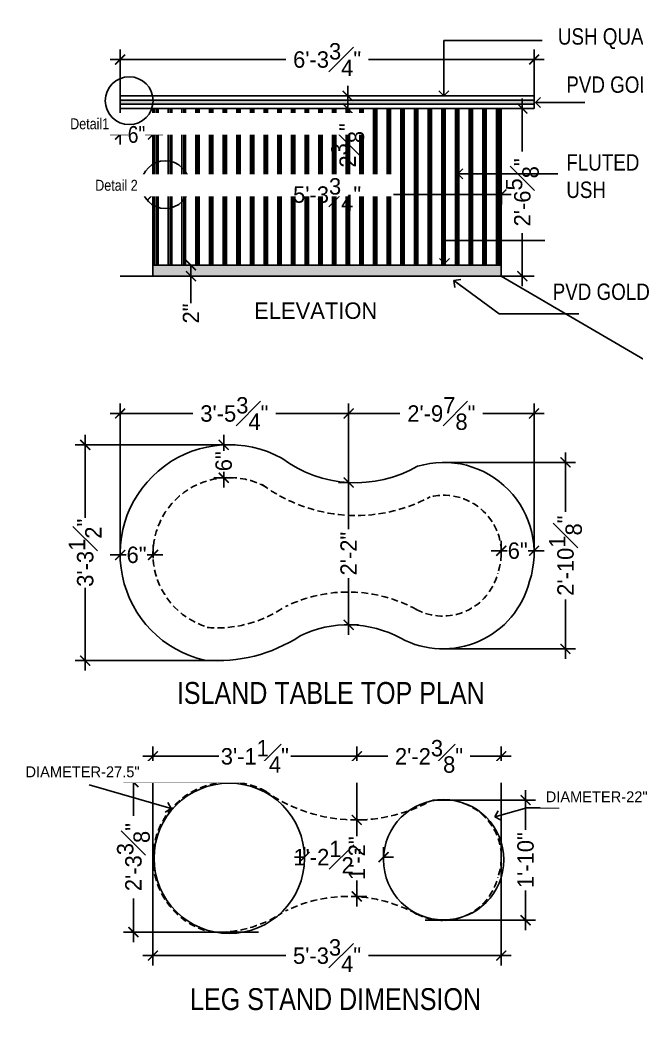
# Model space of a CAD drawing. Header units: inches. Extents: x -109431 to 29005, y -34715 to -1756.
# Drawn here: x -42269.7 to -42156.9, y -12232.2 to -12049.1 of the extents above; entities that cross this region are included whole.
import ezdxf
from ezdxf.lldxf.tags import DXFTag

# ---------------------------------------------------------------- set-up
doc = ezdxf.new("R2010")
doc.units = ezdxf.units.IN
doc.header["$LTSCALE"] = 0.05
doc.header["$MEASUREMENT"] = 0
doc.header["$PDMODE"] = 3
doc.header["$PDSIZE"] = -4
doc.linetypes.add('A2-XREF-115_FURN$0$HIDDEN', pattern=[0.375, 0.25, -0.125])
doc.linetypes.add('DASHED2', pattern=[0.375, 0.25, -0.125])
doc.layers.get('Defpoints').update_dxf_attribs({"linetype": 'DASHED2'})
for name, color, linetype in [('Bathroom-kitchen', 4, 'Continuous'), ('Civil Dimension - Text', 7, 'Continuous'), ('text', 4, 'Continuous')]:
    doc.layers.add(name, color=color, linetype=linetype)
doc.styles.add('4MMOF3-8', font='ARIALN.TTF', dxfattribs={"height": 5.12})
doc.styles.add('9-128OF1-4', font='ARIALN.TTF', dxfattribs={"height": 3.0792})
doc.styles.add('style2', font='stylu.ttf')
tags = doc.linetypes.add('A2-XREF-115_FURN$0$DASHED', pattern=[0.75, 0.5, -0.25]).pattern_tags.tags
tags[6:7] = [DXFTag(74, 4), DXFTag(75, 0), DXFTag(340, '0'), DXFTag(46, 1.0), DXFTag(50, 0.0), DXFTag(44, 0.0), DXFTag(45, 0.0)]
tags[4:5] = [DXFTag(74, 4), DXFTag(75, 0), DXFTag(340, '0'), DXFTag(46, 1.0), DXFTag(50, 0.0), DXFTag(44, 0.0), DXFTag(45, 0.0)]
doc.dimstyles.new('DIM 1-4', dxfattribs={"dimtxt": 3.0792, "dimasz": 1.82, "dimexe": 1.82, "dimexo": 0, "dimgap": 0.09, "dimtad": 0, "dimzin": 0, "dimdsep": 46, "dimlunit": 4, "dimtxsty": '9-128OF1-4', "dimblk": 'ARCHTICK', "dimcen": 1.8125, "dimdle": 1.82, "dimclrd": 8, "dimclre": 8, "dimadec": 0, "dimazin": 0, "dimtfac": 1, "dimtofl": 0, "dimtmove": 0, "dimatfit": 3, "dimldrblk": 'OPEN90', "dimfxl": 1, "dimtolj": 1, "dimtzin": 0, "dimlwd": -1, "dimarcsym": 0})

# ---------------------------------------------------------------- blocks, each defined once
blk = doc.blocks.new('_ArchTick')
at = {"color": 0, "const_width": 0.15}
blk.add_lwpolyline([(-0.5, -0.5), (0.5, 0.5)], dxfattribs=at)
blk = doc.blocks.new('*D498')
at = {"layer": 'Civil Dimension - Text', "color": 8, "ltscale": 50, "transparency": 16777216}
for p, q in [((-42209.6, -12131.89), (-42209.6, -12142.24)), ((-42209.6, -12161.56), (-42209.6, -12151.21))]:
    blk.add_line(p, q, dxfattribs=at)
at = {"layer": 'Civil Dimension - Text', "color": 8, "lineweight": -2, "ltscale": 50, "transparency": 16777216}
for p, q in [((-42209.6, -12133.71), (-42211.42, -12133.71)), ((-42209.64, -12159.74), (-42207.78, -12159.74))]:
    blk.add_line(p, q, dxfattribs=at)
at = {"layer": 'Defpoints', "color": 0, "ltscale": 50, "transparency": 16777216}
for p in [(-42209.6, -12133.71), (-42209.64, -12159.74), (-42209.6, -12159.74)]:
    blk.add_point(p, dxfattribs=at)
at = {"layer": 'Civil Dimension - Text', "color": 8, "ltscale": 50, "transparency": 16777216, "xscale": 1.82, "yscale": 1.82, "zscale": 1.82}
for p, rotation in [((-42209.6, -12133.71), 90), ((-42209.6, -12159.74), 270)]:
    blk.add_blockref('_ArchTick', p, dxfattribs=dict(at, rotation=rotation))
at = {"layer": 'Civil Dimension - Text', "color": 0, "lineweight": 25, "ltscale": 50, "transparency": 16777216, "insert": (-42209.6, -12146.72), "char_height": 3, "attachment_point": 5, "rotation": 90, "style": 'style2'}
blk.add_mtext('\\A1;2\'-2"', dxfattribs=at)
blk = doc.blocks.new('_Open90')
at = {"color": 0, "linetype": 'ByBlock', "lineweight": -2}
for p, q in [((0, 0), (-1, 0)), ((-0.5, 0.5), (0, 0)), ((0, 0), (-0.5, -0.5))]:
    blk.add_line(p, q, dxfattribs=at)
blk = doc.blocks.new('*D515')
at = {"layer": 'Civil Dimension - Text', "color": 8, "lineweight": -2, "ltscale": 50, "transparency": 16777216}
for p, q in [((-42251.37, -12062.98), (-42251.37, -12054.53)), ((-42175.67, -12062.98), (-42175.67, -12054.53))]:
    blk.add_line(p, q, dxfattribs=at)
at = {"layer": 'Civil Dimension - Text', "color": 8, "ltscale": 50, "transparency": 16777216}
for p, q in [((-42253.19, -12056.35), (-42221.1, -12056.35)), ((-42173.85, -12056.35), (-42205.94, -12056.35))]:
    blk.add_line(p, q, dxfattribs=at)
at = {"layer": 'Defpoints', "color": 0, "ltscale": 50, "transparency": 16777216}
for p in [(-42175.67, -12056.35), (-42251.37, -12062.98), (-42175.67, -12062.98)]:
    blk.add_point(p, dxfattribs=at)
at = {"layer": 'Civil Dimension - Text', "color": 8, "ltscale": 50, "transparency": 16777216, "xscale": 1.82, "yscale": 1.82, "zscale": 1.82, "rotation": 180}
blk.add_blockref('_ArchTick', (-42251.37, -12056.35), dxfattribs=at)
at = {"layer": 'Civil Dimension - Text', "color": 8, "ltscale": 50, "transparency": 16777216, "xscale": 1.82, "yscale": 1.82, "zscale": 1.82}
blk.add_blockref('_ArchTick', (-42175.67, -12056.35), dxfattribs=at)
at = {"layer": 'Civil Dimension - Text', "color": 0, "lineweight": 25, "ltscale": 50, "transparency": 16777216, "insert": (-42213.52, -12056.35), "char_height": 3, "attachment_point": 5, "style": 'style2'}
blk.add_mtext('\\A1;6\'-3{\\H1x;\\S3#4;}"', dxfattribs=at)
blk = doc.blocks.new('*D516')
at = {"layer": 'Civil Dimension - Text', "color": 8, "ltscale": 50, "transparency": 16777216}
for p, q in [((-42177.84, -12063.5), (-42177.84, -12073.18)), ((-42177.84, -12097.8), (-42177.84, -12088.11))]:
    blk.add_line(p, q, dxfattribs=at)
at = {"layer": 'Civil Dimension - Text', "color": 8, "lineweight": -2, "ltscale": 50, "transparency": 16777216}
for p, q in [((-42178.68, -12065.32), (-42176.02, -12065.32)), ((-42178.68, -12095.98), (-42176.02, -12095.98))]:
    blk.add_line(p, q, dxfattribs=at)
at = {"layer": 'Defpoints', "color": 0, "ltscale": 50, "transparency": 16777216}
for p in [(-42178.68, -12065.32), (-42178.68, -12095.98), (-42177.84, -12095.98)]:
    blk.add_point(p, dxfattribs=at)
at = {"layer": 'Civil Dimension - Text', "color": 8, "ltscale": 50, "transparency": 16777216, "xscale": 1.82, "yscale": 1.82, "zscale": 1.82}
for p, rotation in [((-42177.84, -12065.32), 90), ((-42177.84, -12095.98), 270)]:
    blk.add_blockref('_ArchTick', p, dxfattribs=dict(at, rotation=rotation))
at = {"layer": 'Civil Dimension - Text', "color": 0, "lineweight": 25, "ltscale": 50, "transparency": 16777216, "insert": (-42177.84, -12080.65), "char_height": 3, "attachment_point": 5, "rotation": 90, "style": 'style2'}
blk.add_mtext('\\A1;2\'-6{\\H1x;\\S5#8;}"', dxfattribs=at)
blk = doc.blocks.new('*D517')
at = {"layer": 'Civil Dimension - Text', "color": 8, "ltscale": 50, "transparency": 16777216}
for p, q in [((-42209.76, -12061.16), (-42209.76, -12065.32)), ((-42209.76, -12065.32), (-42209.76, -12067.14))]:
    blk.add_line(p, q, dxfattribs=at)
at = {"layer": 'Civil Dimension - Text', "color": 8, "lineweight": -2, "ltscale": 50, "transparency": 16777216}
for p, q in [((-42212.08, -12062.98), (-42207.94, -12062.98)), ((-42212.08, -12065.32), (-42207.94, -12065.32))]:
    blk.add_line(p, q, dxfattribs=at)
at = {"layer": 'Defpoints', "color": 0, "ltscale": 50, "transparency": 16777216}
for p in [(-42212.08, -12062.98), (-42212.08, -12065.32), (-42209.76, -12065.32)]:
    blk.add_point(p, dxfattribs=at)
at = {"layer": 'Civil Dimension - Text', "color": 8, "ltscale": 50, "transparency": 16777216, "xscale": 1.82, "yscale": 1.82, "zscale": 1.82}
for p, rotation in [((-42209.76, -12062.98), 90), ((-42209.76, -12065.32), 270)]:
    blk.add_blockref('_ArchTick', p, dxfattribs=dict(at, rotation=rotation))
at = {"layer": 'Civil Dimension - Text', "color": 0, "lineweight": 25, "ltscale": 50, "transparency": 16777216, "insert": (-42209.76, -12072.06), "char_height": 3, "attachment_point": 5, "rotation": 90, "style": 'style2'}
blk.add_mtext('\\A1;2{\\H1x;\\S3#8;}"', dxfattribs=at)
blk = doc.blocks.new('*D518')
at = {"layer": 'Civil Dimension - Text', "color": 8, "lineweight": -2, "ltscale": 50, "transparency": 16777216}
for p, q in [((-42251.37, -12147.24), (-42251.37, -12119.27)), ((-42209.6, -12133.71), (-42209.6, -12119.27))]:
    blk.add_line(p, q, dxfattribs=at)
at = {"layer": 'Civil Dimension - Text', "color": 8, "ltscale": 50, "transparency": 16777216}
for p, q in [((-42253.19, -12121.09), (-42238.1, -12121.09)), ((-42207.78, -12121.09), (-42222.87, -12121.09))]:
    blk.add_line(p, q, dxfattribs=at)
at = {"layer": 'Defpoints', "color": 0, "ltscale": 50, "transparency": 16777216}
for p in [(-42251.37, -12121.09), (-42209.6, -12133.71), (-42251.37, -12147.24)]:
    blk.add_point(p, dxfattribs=at)
at = {"layer": 'Civil Dimension - Text', "color": 8, "ltscale": 50, "transparency": 16777216, "xscale": 1.82, "yscale": 1.82, "zscale": 1.82, "rotation": 180}
blk.add_blockref('_ArchTick', (-42251.37, -12121.09), dxfattribs=at)
at = {"layer": 'Civil Dimension - Text', "color": 8, "ltscale": 50, "transparency": 16777216, "xscale": 1.82, "yscale": 1.82, "zscale": 1.82}
blk.add_blockref('_ArchTick', (-42209.6, -12121.09), dxfattribs=at)
at = {"layer": 'Civil Dimension - Text', "color": 0, "lineweight": 25, "ltscale": 50, "transparency": 16777216, "insert": (-42230.48, -12121.09), "char_height": 3, "attachment_point": 5, "style": 'style2'}
blk.add_mtext('\\A1;3\'-5{\\H1x;\\S3#4;}"', dxfattribs=at)
blk = doc.blocks.new('*D519')
at = {"layer": 'Civil Dimension - Text', "color": 8, "lineweight": -2, "ltscale": 50, "transparency": 16777216}
for p, q in [((-42209.6, -12133.71), (-42209.6, -12119.27)), ((-42175.68, -12146.9), (-42175.68, -12119.27))]:
    blk.add_line(p, q, dxfattribs=at)
at = {"layer": 'Civil Dimension - Text', "color": 8, "ltscale": 50, "transparency": 16777216}
for p, q in [((-42211.42, -12121.09), (-42200.23, -12121.09)), ((-42173.86, -12121.09), (-42185.05, -12121.09))]:
    blk.add_line(p, q, dxfattribs=at)
at = {"layer": 'Defpoints', "color": 0, "ltscale": 50, "transparency": 16777216}
for p in [(-42175.68, -12121.09), (-42209.6, -12133.71), (-42175.68, -12146.9)]:
    blk.add_point(p, dxfattribs=at)
at = {"layer": 'Civil Dimension - Text', "color": 8, "ltscale": 50, "transparency": 16777216, "xscale": 1.82, "yscale": 1.82, "zscale": 1.82, "rotation": 180}
blk.add_blockref('_ArchTick', (-42209.6, -12121.09), dxfattribs=at)
at = {"layer": 'Civil Dimension - Text', "color": 8, "ltscale": 50, "transparency": 16777216, "xscale": 1.82, "yscale": 1.82, "zscale": 1.82}
blk.add_blockref('_ArchTick', (-42175.68, -12121.09), dxfattribs=at)
at = {"layer": 'Civil Dimension - Text', "color": 0, "lineweight": 25, "ltscale": 50, "transparency": 16777216, "insert": (-42192.64, -12121.09), "char_height": 3, "attachment_point": 5, "style": 'style2'}
blk.add_mtext('\\A1;2\'-9{\\H1x;\\S7#8;}"', dxfattribs=at)
blk = doc.blocks.new('*D520')
at = {"layer": 'Civil Dimension - Text', "color": 8, "lineweight": -2, "ltscale": 50, "transparency": 16777216}
for p, q in [((-42239.46, -12093.98), (-42236.6, -12093.98)), ((-42239.46, -12095.98), (-42236.6, -12095.98))]:
    blk.add_line(p, q, dxfattribs=at)
at = {"layer": 'Civil Dimension - Text', "color": 8, "ltscale": 50, "transparency": 16777216}
for p, q in [((-42238.42, -12093.98), (-42238.42, -12097.8)), ((-42238.42, -12095.98), (-42238.42, -12100.94))]:
    blk.add_line(p, q, dxfattribs=at)
at = {"layer": 'Defpoints', "color": 0, "ltscale": 50, "transparency": 16777216}
for p in [(-42239.46, -12093.98), (-42238.42, -12093.98), (-42239.46, -12095.98)]:
    blk.add_point(p, dxfattribs=at)
at = {"layer": 'Civil Dimension - Text', "color": 8, "ltscale": 50, "transparency": 16777216, "xscale": 1.82, "yscale": 1.82, "zscale": 1.82}
for p, rotation in [((-42238.42, -12093.98), 90), ((-42238.42, -12095.98), 270)]:
    blk.add_blockref('_ArchTick', p, dxfattribs=dict(at, rotation=rotation))
at = {"layer": 'Civil Dimension - Text', "color": 0, "lineweight": 25, "ltscale": 50, "transparency": 16777216, "insert": (-42238.42, -12102.8), "char_height": 3, "attachment_point": 5, "rotation": 90, "style": 'style2'}
blk.add_mtext('\\A1;2"', dxfattribs=at)
blk = doc.blocks.new('*D521')
at = {"layer": 'Civil Dimension - Text', "color": 8, "ltscale": 50, "transparency": 16777216}
for p, q in [((-42257.76, -12125.01), (-42257.76, -12140.16)), ((-42257.76, -12168.1), (-42257.76, -12152.96))]:
    blk.add_line(p, q, dxfattribs=at)
at = {"layer": 'Civil Dimension - Text', "color": 8, "lineweight": -2, "ltscale": 50, "transparency": 16777216}
for p, q in [((-42230.34, -12126.83), (-42259.58, -12126.83)), ((-42232.41, -12166.28), (-42259.58, -12166.28))]:
    blk.add_line(p, q, dxfattribs=at)
at = {"layer": 'Defpoints', "color": 0, "ltscale": 50, "transparency": 16777216}
for p in [(-42230.34, -12126.83), (-42257.76, -12166.28), (-42232.41, -12166.28)]:
    blk.add_point(p, dxfattribs=at)
at = {"layer": 'Civil Dimension - Text', "color": 8, "ltscale": 50, "transparency": 16777216, "xscale": 1.82, "yscale": 1.82, "zscale": 1.82}
for p, rotation in [((-42257.76, -12126.83), 90), ((-42257.76, -12166.28), 270)]:
    blk.add_blockref('_ArchTick', p, dxfattribs=dict(at, rotation=rotation))
at = {"layer": 'Civil Dimension - Text', "color": 0, "lineweight": 25, "ltscale": 50, "transparency": 16777216, "insert": (-42257.76, -12146.56), "char_height": 3, "attachment_point": 5, "rotation": 90, "style": 'style2'}
blk.add_mtext('\\A1;3\'-3{\\H1x;\\S1#2;}"', dxfattribs=at)
blk = doc.blocks.new('*D522')
at = {"layer": 'Civil Dimension - Text', "color": 8, "ltscale": 50, "transparency": 16777216}
for p, q in [((-42169.94, -12128.22), (-42169.94, -12139.08)), ((-42169.94, -12165.96), (-42169.94, -12155.1))]:
    blk.add_line(p, q, dxfattribs=at)
at = {"layer": 'Civil Dimension - Text', "color": 8, "lineweight": -2, "ltscale": 50, "transparency": 16777216}
for p, q in [((-42192.39, -12130.04), (-42168.12, -12130.04)), ((-42192.34, -12164.14), (-42168.12, -12164.14))]:
    blk.add_line(p, q, dxfattribs=at)
at = {"layer": 'Defpoints', "color": 0, "ltscale": 50, "transparency": 16777216}
for p in [(-42192.39, -12130.04), (-42192.34, -12164.14), (-42169.94, -12164.14)]:
    blk.add_point(p, dxfattribs=at)
at = {"layer": 'Civil Dimension - Text', "color": 8, "ltscale": 50, "transparency": 16777216, "xscale": 1.82, "yscale": 1.82, "zscale": 1.82}
for p, rotation in [((-42169.94, -12130.04), 90), ((-42169.94, -12164.14), 270)]:
    blk.add_blockref('_ArchTick', p, dxfattribs=dict(at, rotation=rotation))
at = {"layer": 'Civil Dimension - Text', "color": 0, "lineweight": 25, "ltscale": 50, "transparency": 16777216, "insert": (-42169.94, -12147.09), "char_height": 3, "attachment_point": 5, "rotation": 90, "style": 'style2'}
blk.add_mtext('\\A1;2\'-10{\\H1x;\\S1#8;}"', dxfattribs=at)
blk = doc.blocks.new('*D523')
at = {"layer": 'Civil Dimension - Text', "color": 8, "lineweight": -2, "ltscale": 50, "transparency": 16777216}
for p, q in [((-42251.37, -12065.32), (-42251.37, -12071.9)), ((-42245.37, -12065.32), (-42245.37, -12071.9))]:
    blk.add_line(p, q, dxfattribs=at)
at = {"layer": 'Civil Dimension - Text', "color": 8, "ltscale": 50, "transparency": 16777216}
for p, q in [((-42253.19, -12070.08), (-42249.92, -12070.08)), ((-42243.55, -12070.08), (-42246.82, -12070.08))]:
    blk.add_line(p, q, dxfattribs=at)
at = {"layer": 'Defpoints', "color": 0, "ltscale": 50, "transparency": 16777216}
for p in [(-42251.37, -12065.32), (-42245.37, -12065.32), (-42251.37, -12070.08)]:
    blk.add_point(p, dxfattribs=at)
at = {"layer": 'Civil Dimension - Text', "color": 8, "ltscale": 50, "transparency": 16777216, "xscale": 1.82, "yscale": 1.82, "zscale": 1.82, "rotation": 180}
blk.add_blockref('_ArchTick', (-42251.37, -12070.08), dxfattribs=at)
at = {"layer": 'Civil Dimension - Text', "color": 8, "ltscale": 50, "transparency": 16777216, "xscale": 1.82, "yscale": 1.82, "zscale": 1.82}
blk.add_blockref('_ArchTick', (-42245.37, -12070.08), dxfattribs=at)
at = {"layer": 'Civil Dimension - Text', "ltscale": 50, "transparency": 16777216, "insert": (-42248.37, -12070.08), "char_height": 3.079, "attachment_point": 5, "style": '9-128OF1-4'}
blk.add_mtext('\\A1;6"', dxfattribs=at)
blk = doc.blocks.new('*D524')
at = {"layer": 'Civil Dimension - Text', "color": 8, "ltscale": 50, "transparency": 16777216}
for p, q in [((-42247.19, -12081.05), (-42221.08, -12081.05)), ((-42179.85, -12081.05), (-42205.96, -12081.05))]:
    blk.add_line(p, q, dxfattribs=at)
at = {"layer": 'Civil Dimension - Text', "color": 8, "lineweight": -2, "ltscale": 50, "transparency": 16777216}
for p, q in [((-42245.37, -12080.65), (-42245.37, -12082.87)), ((-42181.67, -12080.65), (-42181.67, -12082.87))]:
    blk.add_line(p, q, dxfattribs=at)
at = {"layer": 'Defpoints', "color": 0, "ltscale": 50, "transparency": 16777216}
for p in [(-42245.37, -12080.65), (-42181.67, -12080.65), (-42181.67, -12081.05)]:
    blk.add_point(p, dxfattribs=at)
at = {"layer": 'Civil Dimension - Text', "color": 8, "ltscale": 50, "transparency": 16777216, "xscale": 1.82, "yscale": 1.82, "zscale": 1.82, "rotation": 180}
blk.add_blockref('_ArchTick', (-42245.37, -12081.05), dxfattribs=at)
at = {"layer": 'Civil Dimension - Text', "color": 8, "ltscale": 50, "transparency": 16777216, "xscale": 1.82, "yscale": 1.82, "zscale": 1.82}
blk.add_blockref('_ArchTick', (-42181.67, -12081.05), dxfattribs=at)
at = {"layer": 'Civil Dimension - Text', "color": 0, "lineweight": 25, "ltscale": 50, "transparency": 16777216, "insert": (-42213.52, -12081.05), "char_height": 3, "attachment_point": 5, "style": 'style2'}
blk.add_mtext('\\A1;5\'-3{\\H1x;\\S3#4;}"', dxfattribs=at)
blk = doc.blocks.new('*D502')
at = {"layer": 'Civil Dimension - Text', "color": 8, "lineweight": -2, "ltscale": 50, "transparency": 16777216}
for p, q in [((-42245.37, -12202.37), (-42245.37, -12222.06)), ((-42181.68, -12202.71), (-42181.68, -12222.06))]:
    blk.add_line(p, q, dxfattribs=at)
at = {"layer": 'Civil Dimension - Text', "color": 8, "ltscale": 50, "transparency": 16777216}
for p, q in [((-42247.19, -12220.24), (-42221.09, -12220.24)), ((-42179.86, -12220.24), (-42205.97, -12220.24))]:
    blk.add_line(p, q, dxfattribs=at)
at = {"layer": 'Defpoints', "color": 0, "ltscale": 50, "transparency": 16777216}
for p in [(-42245.37, -12202.37), (-42181.68, -12202.71), (-42245.37, -12220.24)]:
    blk.add_point(p, dxfattribs=at)
at = {"layer": 'Civil Dimension - Text', "color": 8, "ltscale": 50, "transparency": 16777216, "xscale": 1.82, "yscale": 1.82, "zscale": 1.82, "rotation": 180}
blk.add_blockref('_ArchTick', (-42245.37, -12220.24), dxfattribs=at)
at = {"layer": 'Civil Dimension - Text', "color": 8, "ltscale": 50, "transparency": 16777216, "xscale": 1.82, "yscale": 1.82, "zscale": 1.82}
blk.add_blockref('_ArchTick', (-42181.68, -12220.24), dxfattribs=at)
at = {"layer": 'Civil Dimension - Text', "color": 0, "lineweight": 25, "ltscale": 50, "transparency": 16777216, "insert": (-42213.53, -12220.24), "char_height": 3, "attachment_point": 5, "style": 'style2'}
blk.add_mtext('\\A1;5\'-3{\\H1x;\\S3#4;}"', dxfattribs=at)
blk = doc.blocks.new('*D503')
at = {"layer": 'Civil Dimension - Text', "color": 8, "ltscale": 50, "transparency": 16777216}
for p, q in [((-42177.23, -12189.96), (-42177.23, -12197.24)), ((-42177.23, -12215.6), (-42177.23, -12208.32))]:
    blk.add_line(p, q, dxfattribs=at)
at = {"layer": 'Civil Dimension - Text', "color": 8, "lineweight": -2, "ltscale": 50, "transparency": 16777216}
for p, q in [((-42194.27, -12191.78), (-42175.41, -12191.78)), ((-42195.62, -12213.78), (-42175.41, -12213.78))]:
    blk.add_line(p, q, dxfattribs=at)
at = {"layer": 'Defpoints', "color": 0, "ltscale": 50, "transparency": 16777216}
for p in [(-42194.27, -12191.78), (-42195.62, -12213.78), (-42177.23, -12213.78)]:
    blk.add_point(p, dxfattribs=at)
at = {"layer": 'Civil Dimension - Text', "color": 8, "ltscale": 50, "transparency": 16777216, "xscale": 1.82, "yscale": 1.82, "zscale": 1.82}
for p, rotation in [((-42177.23, -12191.78), 90), ((-42177.23, -12213.78), 270)]:
    blk.add_blockref('_ArchTick', p, dxfattribs=dict(at, rotation=rotation))
at = {"layer": 'Civil Dimension - Text', "color": 0, "lineweight": 25, "ltscale": 50, "transparency": 16777216, "insert": (-42177.23, -12202.78), "char_height": 3, "attachment_point": 5, "rotation": 90, "style": 'style2'}
blk.add_mtext('\\A1;1\'-10"', dxfattribs=at)
blk = doc.blocks.new('*D504')
at = {"layer": 'Civil Dimension - Text', "color": 8, "ltscale": 50, "transparency": 16777216}
for p, q in [((-42208.1, -12193.6), (-42208.1, -12198.37)), ((-42208.1, -12211.24), (-42208.1, -12206.47))]:
    blk.add_line(p, q, dxfattribs=at)
at = {"layer": 'Civil Dimension - Text', "color": 8, "lineweight": -2, "ltscale": 50, "transparency": 16777216}
for p, q in [((-42208.75, -12195.42), (-42206.28, -12195.42)), ((-42209.07, -12209.42), (-42206.28, -12209.42))]:
    blk.add_line(p, q, dxfattribs=at)
at = {"layer": 'Defpoints', "color": 0, "ltscale": 50, "transparency": 16777216}
for p in [(-42208.75, -12195.42), (-42209.07, -12209.42), (-42208.1, -12209.42)]:
    blk.add_point(p, dxfattribs=at)
at = {"layer": 'Civil Dimension - Text', "color": 8, "ltscale": 50, "transparency": 16777216, "xscale": 1.82, "yscale": 1.82, "zscale": 1.82}
for p, rotation in [((-42208.1, -12195.42), 90), ((-42208.1, -12209.42), 270)]:
    blk.add_blockref('_ArchTick', p, dxfattribs=dict(at, rotation=rotation))
at = {"layer": 'Civil Dimension - Text', "color": 0, "lineweight": 25, "ltscale": 50, "transparency": 16777216, "insert": (-42208.1, -12202.42), "char_height": 3, "attachment_point": 5, "rotation": 90, "style": 'style2'}
blk.add_mtext('\\A1;1\'-2"', dxfattribs=at)
blk = doc.blocks.new('*D505')
at = {"layer": 'Civil Dimension - Text', "color": 8, "ltscale": 50, "transparency": 16777216}
for p, q in [((-42248.94, -12186.68), (-42248.94, -12194.67)), ((-42248.94, -12217.75), (-42248.94, -12209.77))]:
    blk.add_line(p, q, dxfattribs=at)
at = {"layer": 'Civil Dimension - Text', "color": 8, "lineweight": -2, "ltscale": 50, "transparency": 16777216}
for p, q in [((-42228.56, -12188.5), (-42250.76, -12188.5)), ((-42226.07, -12215.93), (-42250.76, -12215.93))]:
    blk.add_line(p, q, dxfattribs=at)
at = {"layer": 'Defpoints', "color": 0, "ltscale": 50, "transparency": 16777216}
for p in [(-42228.56, -12188.5), (-42248.94, -12215.93), (-42226.07, -12215.93)]:
    blk.add_point(p, dxfattribs=at)
at = {"layer": 'Civil Dimension - Text', "color": 8, "ltscale": 50, "transparency": 16777216, "xscale": 1.82, "yscale": 1.82, "zscale": 1.82}
for p, rotation in [((-42248.94, -12188.5), 90), ((-42248.94, -12215.93), 270)]:
    blk.add_blockref('_ArchTick', p, dxfattribs=dict(at, rotation=rotation))
at = {"layer": 'Civil Dimension - Text', "color": 0, "lineweight": 25, "ltscale": 50, "transparency": 16777216, "insert": (-42248.94, -12202.22), "char_height": 3, "attachment_point": 5, "rotation": 90, "style": 'style2'}
blk.add_mtext('\\A1;2\'-3{\\H1x;\\S3#8;}"', dxfattribs=at)
blk = doc.blocks.new('*D506')
at = {"layer": 'Civil Dimension - Text', "color": 8, "lineweight": -2, "ltscale": 50, "transparency": 16777216}
for p, q in [((-42245.37, -12202.37), (-42245.37, -12181.97)), ((-42208.1, -12195.43), (-42208.1, -12181.97))]:
    blk.add_line(p, q, dxfattribs=at)
at = {"layer": 'Civil Dimension - Text', "color": 8, "ltscale": 50, "transparency": 16777216}
for p, q in [((-42247.19, -12183.79), (-42233.33, -12183.79)), ((-42206.28, -12183.79), (-42220.14, -12183.79))]:
    blk.add_line(p, q, dxfattribs=at)
at = {"layer": 'Defpoints', "color": 0, "ltscale": 50, "transparency": 16777216}
for p in [(-42245.37, -12183.79), (-42208.1, -12195.43), (-42245.37, -12202.37)]:
    blk.add_point(p, dxfattribs=at)
at = {"layer": 'Civil Dimension - Text', "color": 8, "ltscale": 50, "transparency": 16777216, "xscale": 1.82, "yscale": 1.82, "zscale": 1.82, "rotation": 180}
blk.add_blockref('_ArchTick', (-42245.37, -12183.79), dxfattribs=at)
at = {"layer": 'Civil Dimension - Text', "color": 8, "ltscale": 50, "transparency": 16777216, "xscale": 1.82, "yscale": 1.82, "zscale": 1.82}
blk.add_blockref('_ArchTick', (-42208.1, -12183.79), dxfattribs=at)
at = {"layer": 'Civil Dimension - Text', "color": 0, "lineweight": 25, "ltscale": 50, "transparency": 16777216, "insert": (-42226.74, -12183.79), "char_height": 3, "attachment_point": 5, "style": 'style2'}
blk.add_mtext('\\A1;3\'-1{\\H1x;\\S1#4;}"', dxfattribs=at)
blk = doc.blocks.new('*D497')
at = {"layer": 'Civil Dimension - Text', "color": 8, "lineweight": -2, "ltscale": 50, "transparency": 16777216}
for p, q in [((-42208.1, -12195.43), (-42208.1, -12181.97)), ((-42181.68, -12202.71), (-42181.68, -12181.97))]:
    blk.add_line(p, q, dxfattribs=at)
at = {"layer": 'Civil Dimension - Text', "color": 8, "ltscale": 50, "transparency": 16777216}
for p, q in [((-42209.92, -12183.79), (-42202.44, -12183.79)), ((-42179.86, -12183.79), (-42187.34, -12183.79))]:
    blk.add_line(p, q, dxfattribs=at)
at = {"layer": 'Defpoints', "color": 0, "ltscale": 50, "transparency": 16777216}
for p in [(-42181.68, -12183.79), (-42208.1, -12195.43), (-42181.68, -12202.71)]:
    blk.add_point(p, dxfattribs=at)
at = {"layer": 'Civil Dimension - Text', "color": 8, "ltscale": 50, "transparency": 16777216, "xscale": 1.82, "yscale": 1.82, "zscale": 1.82, "rotation": 180}
blk.add_blockref('_ArchTick', (-42208.1, -12183.79), dxfattribs=at)
at = {"layer": 'Civil Dimension - Text', "color": 8, "ltscale": 50, "transparency": 16777216, "xscale": 1.82, "yscale": 1.82, "zscale": 1.82}
blk.add_blockref('_ArchTick', (-42181.68, -12183.79), dxfattribs=at)
at = {"layer": 'Civil Dimension - Text', "color": 0, "lineweight": 25, "ltscale": 50, "transparency": 16777216, "insert": (-42194.89, -12183.79), "char_height": 3, "attachment_point": 5, "style": 'style2'}
blk.add_mtext('\\A1;2\'-2{\\H1x;\\S3#8;}"', dxfattribs=at)
blk = doc.blocks.new('*D507')
at = {"layer": 'Civil Dimension - Text', "color": 8, "lineweight": -2, "ltscale": 50, "transparency": 16777216}
for p, q in [((-42217.66, -12202.41), (-42217.66, -12200.4)), ((-42203.2, -12202.36), (-42203.2, -12200.4))]:
    blk.add_line(p, q, dxfattribs=at)
at = {"layer": 'Civil Dimension - Text', "color": 8, "ltscale": 50, "transparency": 16777216}
for p, q in [((-42217.66, -12202.22), (-42219.48, -12202.22)), ((-42203.2, -12202.22), (-42201.38, -12202.22))]:
    blk.add_line(p, q, dxfattribs=at)
at = {"layer": 'Defpoints', "color": 0, "ltscale": 50, "transparency": 16777216}
for p in [(-42217.66, -12202.22), (-42217.66, -12202.41), (-42203.2, -12202.36)]:
    blk.add_point(p, dxfattribs=at)
at = {"layer": 'Civil Dimension - Text', "color": 8, "ltscale": 50, "transparency": 16777216, "xscale": 1.82, "yscale": 1.82, "zscale": 1.82}
blk.add_blockref('_ArchTick', (-42217.66, -12202.22), dxfattribs=at)
at = {"layer": 'Civil Dimension - Text', "color": 8, "ltscale": 50, "transparency": 16777216, "xscale": 1.82, "yscale": 1.82, "zscale": 1.82, "rotation": 180}
blk.add_blockref('_ArchTick', (-42203.2, -12202.22), dxfattribs=at)
at = {"layer": 'Civil Dimension - Text', "color": 0, "lineweight": 25, "ltscale": 50, "transparency": 16777216, "insert": (-42213.46, -12202.22), "char_height": 3, "attachment_point": 5, "style": 'style2'}
blk.add_mtext('\\A1;1\'-2{\\H1x;\\S1#2;}"', dxfattribs=at)
blk = doc.blocks.new('*D512')
at = {"layer": 'Civil Dimension - Text', "color": 8, "lineweight": -2, "ltscale": 50, "transparency": 16777216}
for p, q in [((-42251.37, -12147.24), (-42251.37, -12145.14)), ((-42245.35, -12147.54), (-42245.35, -12145.14))]:
    blk.add_line(p, q, dxfattribs=at)
at = {"layer": 'Civil Dimension - Text', "color": 8, "ltscale": 50, "transparency": 16777216}
for p, q in [((-42253.19, -12146.96), (-42250.28, -12146.96)), ((-42243.53, -12146.96), (-42246.44, -12146.96))]:
    blk.add_line(p, q, dxfattribs=at)
at = {"layer": 'Defpoints', "color": 0, "ltscale": 50, "transparency": 16777216}
for p in [(-42251.37, -12146.96), (-42251.37, -12147.24), (-42245.35, -12147.54)]:
    blk.add_point(p, dxfattribs=at)
at = {"layer": 'Civil Dimension - Text', "color": 8, "ltscale": 50, "transparency": 16777216, "xscale": 1.82, "yscale": 1.82, "zscale": 1.82, "rotation": 180}
blk.add_blockref('_ArchTick', (-42251.37, -12146.96), dxfattribs=at)
at = {"layer": 'Civil Dimension - Text', "color": 8, "ltscale": 50, "transparency": 16777216, "xscale": 1.82, "yscale": 1.82, "zscale": 1.82}
blk.add_blockref('_ArchTick', (-42245.35, -12146.96), dxfattribs=at)
at = {"layer": 'Civil Dimension - Text', "color": 0, "lineweight": 25, "ltscale": 50, "transparency": 16777216, "insert": (-42248.36, -12146.96), "char_height": 3, "attachment_point": 5, "style": 'style2'}
blk.add_mtext('\\A1;6"', dxfattribs=at)
blk = doc.blocks.new('*D513')
at = {"layer": 'Civil Dimension - Text', "color": 8, "ltscale": 50, "transparency": 16777216}
for p, q in [((-42232.43, -12125.01), (-42232.43, -12127.91)), ((-42232.43, -12134.65), (-42232.43, -12131.75))]:
    blk.add_line(p, q, dxfattribs=at)
at = {"layer": 'Civil Dimension - Text', "color": 8, "lineweight": -2, "ltscale": 50, "transparency": 16777216}
for p, q in [((-42230.34, -12126.83), (-42234.25, -12126.83)), ((-42230.66, -12132.83), (-42234.25, -12132.83))]:
    blk.add_line(p, q, dxfattribs=at)
at = {"layer": 'Defpoints', "color": 0, "ltscale": 50, "transparency": 16777216}
for p in [(-42230.34, -12126.83), (-42232.43, -12132.83), (-42230.66, -12132.83)]:
    blk.add_point(p, dxfattribs=at)
at = {"layer": 'Civil Dimension - Text', "color": 8, "ltscale": 50, "transparency": 16777216, "xscale": 1.82, "yscale": 1.82, "zscale": 1.82}
for p, rotation in [((-42232.43, -12126.83), 90), ((-42232.43, -12132.83), 270)]:
    blk.add_blockref('_ArchTick', p, dxfattribs=dict(at, rotation=rotation))
at = {"layer": 'Civil Dimension - Text', "color": 0, "lineweight": 25, "ltscale": 50, "transparency": 16777216, "insert": (-42232.43, -12129.83), "char_height": 3, "attachment_point": 5, "rotation": 90, "style": 'style2'}
blk.add_mtext('\\A1;6"', dxfattribs=at)
blk = doc.blocks.new('*D514')
at = {"layer": 'Civil Dimension - Text', "color": 8, "lineweight": -2, "ltscale": 50, "transparency": 16777216}
for p, q in [((-42181.68, -12146.78), (-42181.68, -12144.37)), ((-42175.68, -12146.9), (-42175.68, -12144.37))]:
    blk.add_line(p, q, dxfattribs=at)
at = {"layer": 'Civil Dimension - Text', "color": 8, "ltscale": 50, "transparency": 16777216}
for p, q in [((-42183.5, -12146.19), (-42180.6, -12146.19)), ((-42173.86, -12146.19), (-42176.76, -12146.19))]:
    blk.add_line(p, q, dxfattribs=at)
at = {"layer": 'Defpoints', "color": 0, "ltscale": 50, "transparency": 16777216}
for p in [(-42181.68, -12146.19), (-42181.68, -12146.78), (-42175.68, -12146.9)]:
    blk.add_point(p, dxfattribs=at)
at = {"layer": 'Civil Dimension - Text', "color": 8, "ltscale": 50, "transparency": 16777216, "xscale": 1.82, "yscale": 1.82, "zscale": 1.82, "rotation": 180}
blk.add_blockref('_ArchTick', (-42181.68, -12146.19), dxfattribs=at)
at = {"layer": 'Civil Dimension - Text', "color": 8, "ltscale": 50, "transparency": 16777216, "xscale": 1.82, "yscale": 1.82, "zscale": 1.82}
blk.add_blockref('_ArchTick', (-42175.68, -12146.19), dxfattribs=at)
at = {"layer": 'Civil Dimension - Text', "color": 0, "lineweight": 25, "ltscale": 50, "transparency": 16777216, "insert": (-42178.68, -12146.19), "char_height": 3, "attachment_point": 5, "style": 'style2'}
blk.add_mtext('\\A1;6"', dxfattribs=at)

msp = doc.modelspace()

# ---------------------------------------------------------------- hatches: boundary and pattern name
at = {"layer": 'Civil Dimension - Text', "ltscale": 50, "true_color": 0xf8f6b0}
h = msp.add_hatch(color=51, dxfattribs=at)
h.dxf.hatch_style = 1
h.paths.add_polyline_path([(-42251.36928, -12063.75616), (-42251.36928, -12064.53616), (-42175.6739, -12064.53616), (-42175.6739, -12063.75616)])
at = {"layer": 'Civil Dimension - Text', "ltscale": 50}
h = msp.add_hatch(dxfattribs=at)
h.set_pattern_fill('PLAST', color=256, scale=10, angle=90)
h.set_pattern_definition([(90, (29425.567, -3758.663), (-2.5, 2e-16), []), (90, (29425.2544, -3758.663), (-2.5, 2e-16), []), (90, (29424.942, -3758.663), (-2.5, 2e-16), [])])
h.paths.add_polyline_path([(-42245.36588, -12065.31616), (-42245.36588, -12093.97616), (-42181.67392, -12093.97616), (-42181.67392, -12065.31616)])
h.paths.add_polyline_path([(-42204.71448, -12078.06401), (-42204.71448, -12066.25654), (-42214.76426, -12066.25654), (-42214.76426, -12078.06401)], flags=24)
h.paths.add_polyline_path([(-42234.97638, -12105.74788), (-42234.97638, -12100.05974), (-42241.92733, -12100.05974), (-42241.92733, -12105.74788)], flags=9)
h.paths.add_polyline_path([(-42222.0975, -12086.08626), (-42205.08286, -12086.08626), (-42205.08286, -12076.01013), (-42222.0975, -12076.01013)], flags=24)
at = {"layer": 'Civil Dimension - Text', "ltscale": 50, "true_color": 0xf8f6b0}
h = msp.add_hatch(color=51, dxfattribs=at)
h.dxf.hatch_style = 1
h.paths.add_polyline_path([(-42181.67392, -12093.97616), (-42245.36588, -12093.97616), (-42245.36588, -12095.97616), (-42181.67392, -12095.97616)])

# ---------------------------------------------------------------- linework, layer by layer
at = {"layer": 'Bathroom-kitchen', "color": 177, "ltscale": 50, "true_color": 0x293189}
for centre, radius, start, end in [((-42231.41091, -12146.76864), 19.96251, 61.1925979, 256.9435465), ((-42208.26394, -12111.06567), 22.68561, 233.3937794, 299.8454539), ((-42192.20845, -12146.57547), 16.53465, 341.7296156, 106.7517854), ((-42192.36209, -12147.79649), 16.34244, 241.8760514, 345.9673749), ((-42209.67654, -12179.66179), 19.92378, 61.1586811, 116.1812538), ((-42233.65349, -12138.56573), 27.74214, 265.3124056, 303.1895471)]:
    msp.add_arc(centre, radius, start, end, dxfattribs=at)
at = {"layer": 'Bathroom-kitchen', "color": 177, "linetype": 'A2-XREF-115_FURN$0$HIDDEN', "ltscale": 100, "true_color": 0x293189}
for centre, radius, start, end in [((-42231.41091, -12146.76864), 13.96251, 61.1925979, 256.9435465), ((-42208.26394, -12111.06567), 28.68561, 233.3937794, 298.2357386), ((-42192.20845, -12146.57547), 10.53465, 341.7296156, 103.6401568), ((-42192.36209, -12147.79649), 10.34244, 241.8760514, 345.9673749), ((-42209.67654, -12179.66179), 25.92378, 61.1586811, 116.1812538), ((-42233.65349, -12138.56573), 21.74214, 265.3124056, 303.1895471), ((-42231.41091, -12202.44425), 13.96251, 61.1925979, 255.1915725), ((-42208.26394, -12166.74128), 28.68561, 234.3308098, 298.2357386), ((-42192.20845, -12202.25108), 10.53465, 341.7296156, 103.6401568), ((-42192.36209, -12203.4721), 10.34244, 241.8760514, 345.9673749), ((-42209.67654, -12235.3374), 25.92378, 61.1586811, 116.1812538), ((-42233.65349, -12194.24134), 21.74214, 266.5033368, 303.1895471)]:
    msp.add_arc(centre, radius, start, end, dxfattribs=at)
at = {"layer": 'Civil Dimension - Text', "ltscale": 50}
for p, q in [((-42251.36928, -12065.31616), (-42251.36928, -12062.97616)), ((-42251.36928, -12062.97616), (-42175.6739, -12062.97616)), ((-42251.36928, -12063.75616), (-42175.6739, -12063.75616)), ((-42175.6739, -12065.31616), (-42175.6739, -12062.97616)), ((-42251.36928, -12064.53616), (-42175.6739, -12064.53616)), ((-42251.36928, -12065.31616), (-42175.6739, -12065.31616)), ((-42245.36588, -12065.31616), (-42245.36588, -12095.97616)), ((-42181.67392, -12065.31616), (-42181.67392, -12095.97616)), ((-42245.36588, -12093.97616), (-42181.67392, -12093.97616)), ((-42251.36928, -12095.97616), (-42175.6739, -12095.97616))]:
    msp.add_line(p, q, dxfattribs=at)
for centre, radius in [((-42231.41091, -12202.44425), 13.75), ((-42192.20808, -12202.71643), 11)]:
    msp.add_circle(centre, radius, dxfattribs=at)
at = {"layer": 'text', "color": 244, "linetype": 'A2-XREF-115_FURN$0$DASHED', "ltscale": 50, "true_color": 0x991b1e}
msp.add_circle((-42243.10106, -12079.22736), 4.3692, dxfattribs=at)

# ---------------------------------------------------------------- texts
at = {"layer": 'text', "ltscale": 50, "attachment_point": 4, "style": '4MMOF3-8', "bg_fill": 2}
for s, width, insert, char_height in [('{\\C32;\\c2648525;PVD GOLD}', 53.4935154, (-42172.28003, -12098.84667), 3), ('{\\C32;\\c2648525;ISLAND TABLE TOP PLAN}', 101.6309528, (-42240.9884, -12172.22586), 4), ('{\\C32;\\c2648525;LEG STAND DIMENSION}', 105.2982983, (-42238.58027, -12228.22102), 4)]:
    msp.add_mtext_dynamic_manual_height_columns(s, width=width, gutter_width=15.396, heights=[0], dxfattribs=dict(at, insert=insert, char_height=char_height))

# ---------------------------------------------------------------- dimensions: what is measured, and where the dimension line sits
at = {"layer": 'Civil Dimension - Text', "lineweight": 25, "ltscale": 50}
for base, p1, p2, picture, middle in [((-42175.6739, -12056.34691), (-42251.36928, -12062.97616), (-42175.6739, -12062.97616), '*D515', (-42213.52159, -12056.34691)), ((-42181.67392, -12081.04819), (-42245.36588, -12080.64616), (-42181.67392, -12080.64616), '*D524', (-42213.5199, -12081.04819)), ((-42251.36775, -12121.08791), (-42209.60158, -12133.71181), (-42251.36775, -12147.24399), '*D518', (-42230.48467, -12121.08791)), ((-42175.67691, -12121.08791), (-42209.60158, -12133.71181), (-42175.67691, -12146.89639), '*D519', (-42192.63925, -12121.08791)), ((-42181.67578, -12146.18769), (-42175.67691, -12146.89639), (-42181.67578, -12146.77994), '*D514', (-42178.67634, -12146.18769)), ((-42251.36775, -12146.9574), (-42245.35227, -12147.53679), (-42251.36775, -12147.24399), '*D512', (-42248.36001, -12146.9574)), ((-42245.37322, -12183.78569), (-42208.10028, -12195.42642), (-42245.37322, -12202.37003), '*D506', (-42226.73675, -12183.78569)), ((-42181.68373, -12183.78569), (-42208.10028, -12195.42642), (-42181.68373, -12202.70858), '*D497', (-42194.892, -12183.78569)), ((-42245.37322, -12220.24172), (-42181.68373, -12202.70858), (-42245.37322, -12202.37003), '*D502', (-42213.52847, -12220.24172))]:
    dim = msp.add_linear_dim(base=base, p1=p1, p2=p2, dimstyle='DIM 1-4', override={"dimtxt": 3, "dimdec": 3, "dimtxsty": 'style2', "dimtdec": 3, "dimfxl": 0, "dimfrac": 1, "dimarcsym": 1}, dxfattribs=at)
    dim.commit()
    dim.dimension.update_dxf_attribs({"geometry": picture, "text_midpoint": middle})
for base, p1, p2, picture, middle in [((-42209.76133, -12065.31616), (-42212.08216, -12062.97616), (-42212.08216, -12065.31616), '*D517', (-42209.76133, -12072.05815)), ((-42177.84111, -12095.97616), (-42178.67753, -12065.31616), (-42178.67753, -12095.97616), '*D516', (-42177.84111, -12080.64616)), ((-42232.4342, -12132.82616), (-42230.34218, -12126.83476), (-42230.6634, -12132.82616), '*D513', (-42232.4342, -12129.83046)), ((-42169.9411, -12164.13891), (-42192.38845, -12130.0418), (-42192.33782, -12164.13891), '*D522', (-42169.9411, -12147.09036)), ((-42209.60158, -12159.73804), (-42209.60158, -12133.71181), (-42209.64404, -12159.73804), '*D498', (-42209.60158, -12146.72493)), ((-42248.94394, -12215.93356), (-42228.56212, -12188.50451), (-42226.07198, -12215.93356), '*D505', (-42248.94394, -12202.21903)), ((-42177.22946, -12213.78372), (-42194.26702, -12191.77791), (-42195.62133, -12213.78372), '*D503', (-42177.22946, -12202.78081))]:
    dim = msp.add_linear_dim(base=base, p1=p1, p2=p2, angle=90, dimstyle='DIM 1-4', override={"dimtxt": 3, "dimdec": 3, "dimtxsty": 'style2', "dimtdec": 3, "dimfxl": 0, "dimfrac": 1, "dimarcsym": 1}, dxfattribs=at)
    dim.commit()
    dim.dimension.update_dxf_attribs({"geometry": picture, "text_midpoint": middle})
at = {"layer": 'Civil Dimension - Text', "ltscale": 50}
dim = msp.add_linear_dim(base=(-42251.36928, -12070.07754), p1=(-42245.36588, -12065.31616), p2=(-42251.36928, -12065.31616), dimstyle='DIM 1-4', override={"dimclrt": 256, "dimfxl": 0, "dimarcsym": 1}, dxfattribs=at)
dim.commit()
dim.dimension.update_dxf_attribs({"geometry": '*D523', "text_midpoint": (-42248.36758, -12070.07754)})
at = {"layer": 'Civil Dimension - Text', "lineweight": 25, "ltscale": 50}
for base, p1, p2, picture, middle in [((-42238.42441, -12093.97616), (-42239.46099, -12095.97616), (-42239.46099, -12093.97616), '*D520', (-42238.42441, -12102.80169)), ((-42208.10028, -12209.42066), (-42208.74632, -12195.42283), (-42209.07254, -12209.42066), '*D504', (-42208.10028, -12202.42174))]:
    dim = msp.add_linear_dim(base=base, p1=p1, p2=p2, angle=90, dimstyle='DIM 1-4', override={"dimtxt": 3, "dimdec": 3, "dimtxsty": 'style2', "dimtdec": 3, "dimfxl": 0, "dimfrac": 1, "dimarcsym": 1}, dxfattribs=at)
    dim.commit()
    dim.dimension.update_dxf_attribs({"geometry": picture, "text_midpoint": middle, "dimtype": 160})
dim = msp.add_linear_dim(base=(-42217.66096, -12202.2166), p1=(-42203.20244, -12202.36409), p2=(-42217.66096, -12202.40518), dimstyle='DIM 1-4', override={"dimtxt": 3, "dimdec": 3, "dimtxsty": 'style2', "dimtdec": 3, "dimfxl": 0, "dimfrac": 1, "dimarcsym": 1}, dxfattribs=at)
dim.commit()
dim.dimension.update_dxf_attribs({"geometry": '*D507', "text_midpoint": (-42213.46098, -12202.2166), "dimtype": 160})

# ---------------------------------------------------------------- leaders
at = {"layer": 'Civil Dimension - Text', "ltscale": 50}
for points, override in [([(-42192.19911, -12062.97616), (-42192.19911, -12052.87171), (-42174.17884, -12052.87171)], {"dimgap": 0.09, "dimtad": 0, "dimclrt": 256, "dimfxl": 0, "dimarcsym": 1}), ([(-42175.43041, -12064.23655), (-42166.40904, -12064.23655)], {"dimgap": 0.09, "dimtad": 0, "dimclrt": 256, "dimfxl": 0, "dimarcsym": 1}), ([(-42189.59472, -12077.26831), (-42166.40904, -12077.26831)], {"dimgap": 0.09, "dimtad": 0, "dimclrt": 256, "dimfxl": 0, "dimarcsym": 1}), ([(-42192.05102, -12093.66685), (-42192.05102, -12089.44643), (-42173.69834, -12089.44643)], {"dimgap": 0.09, "dimtad": 0, "dimclrt": 256, "dimfxl": 0, "dimarcsym": 1}), ([(-42242.00829, -12193.3532), (-42257.04821, -12189.00514)], {"dimclrt": 256, "dimfxl": 0, "dimarcsym": 1}), ([(-42182.85073, -12194.85886), (-42177.03691, -12193.21916), (-42171.10352, -12193.21916)], {"dimclrt": 256, "dimfxl": 0, "dimarcsym": 1})]:
    msp.add_leader(points, dimstyle='DIM 1-4', override=override, dxfattribs=at)

# ---------------------------------------------------------------- next in the draw order: texts
at = {"layer": 'text', "ltscale": 50, "attachment_point": 4, "style": '4MMOF3-8', "bg_fill": 2}
for s, width, insert, char_height in [('{\\C30;\\c2254834; USH QUARTZ}', 53.4935154, (-42172.28003, -12052.5398), 3), ('{\\C32;\\c2648525;PVD GOLD}', 53.4935154, (-42169.79171, -12060.96237), 3), ('{\\C242;\\c2564301;Detail1}', 53.4935154, (-42260.49983, -12068.11855), 2), ('{\\C32;\\c2648525;FLUTED\\PUSH}', 53.4935154, (-42169.79171, -12077.69652), 3), ('{\\C244;\\c1973145;Detail 2}', 53.4935154, (-42255.92179, -12079.36527), 2), ('{\\fStylus BT|b0|i0|c0|p34;\\C32;\\c2648525;ELEVATION}', 31.2870777, (-42226.86932, -12102.30304), 3), ('{\\fStylus BT|b0|i0|c0|p34;\\C30;\\c2254834;DIAMETER-27.5"}', 105.2982983, (-42268.67049, -12186.63902), 2)]:
    msp.add_mtext_dynamic_manual_height_columns(s, width=width, gutter_width=15.396, heights=[0], dxfattribs=dict(at, insert=insert, char_height=char_height))

# ---------------------------------------------------------------- next in the draw order: dimensions: what is measured, and where the dimension line sits
at = {"layer": 'Civil Dimension - Text', "lineweight": 25, "ltscale": 50}
dim = msp.add_linear_dim(base=(-42257.76447, -12166.28002), p1=(-42230.34218, -12126.83476), p2=(-42232.41063, -12166.28002), angle=90, dimstyle='DIM 1-4', override={"dimtxt": 3, "dimdec": 3, "dimtxsty": 'style2', "dimtdec": 3, "dimfxl": 0, "dimfrac": 1, "dimarcsym": 1}, dxfattribs=at)
dim.commit()
dim.dimension.update_dxf_attribs({"geometry": '*D521', "text_midpoint": (-42257.76447, -12146.55739)})

# ---------------------------------------------------------------- next in the draw order: leaders
at = {"layer": 'Civil Dimension - Text', "ltscale": 50}
for points in [[(-42190.36684, -12096.78261), (-42182.09155, -12102.8609), (-42167.50619, -12102.8609)], [(-42125.68649, -12128.71289), (-42181.67392, -12095.97616)]]:
    msp.add_leader(points, dimstyle='DIM 1-4', override={"dimclrt": 256, "dimfxl": 0, "dimarcsym": 1}, dxfattribs=at)

# ---------------------------------------------------------------- next in the draw order: linework, layer by layer
at = {"layer": 'text', "color": 244, "linetype": 'A2-XREF-115_FURN$0$DASHED', "ltscale": 50, "true_color": 0x991b1e}
msp.add_circle((-42249.70642, -12063.88072), 4.3692, dxfattribs=at)

# ---------------------------------------------------------------- next in the draw order: texts
at = {"layer": 'text', "ltscale": 50, "insert": (-42173.55899, -12191.19181), "char_height": 2, "attachment_point": 4, "style": '4MMOF3-8', "bg_fill": 2}
msp.add_mtext_dynamic_manual_height_columns('{\\fStylus BT|b0|i0|c0|p34;\\C32;\\c2648525;DIAMETER-22"}', width=105.2982983, gutter_width=15.396, heights=[0], dxfattribs=at)

doc.saveas('drawing.dxf')
